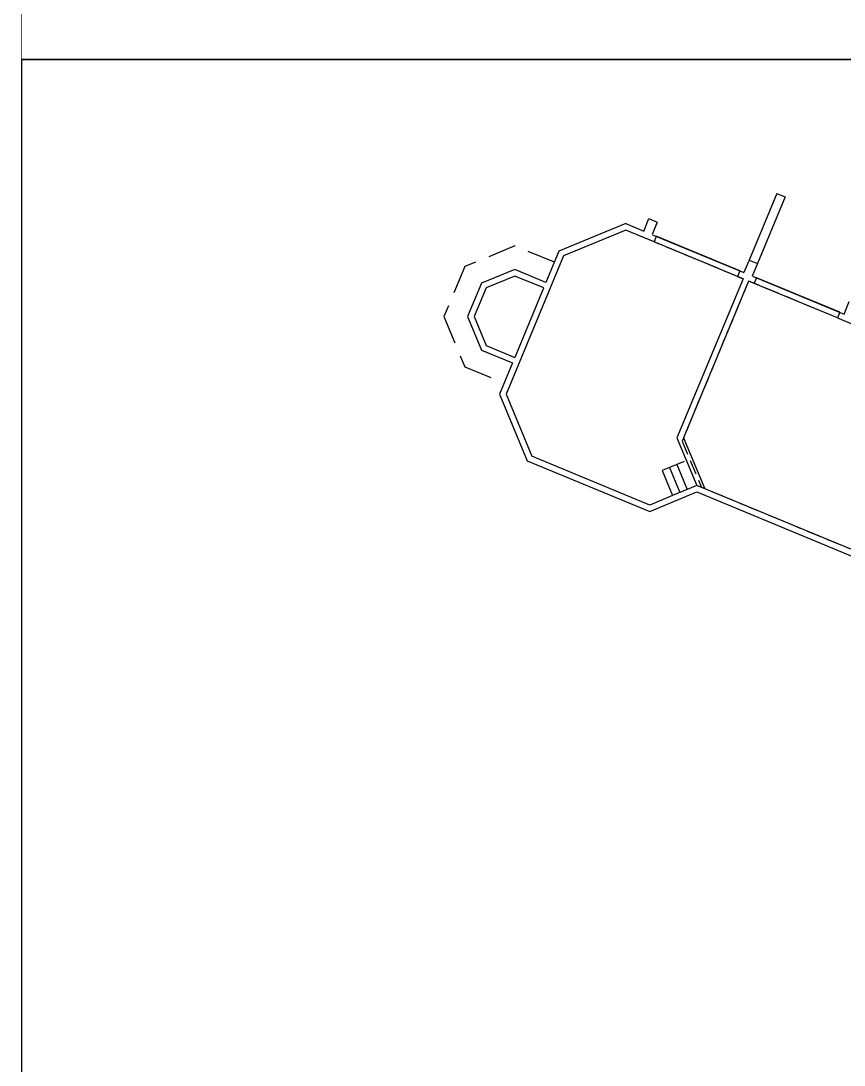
# Model space of a CAD drawing. Extents: x -16 to 10076, y -1 to 10000.
# Drawn here: x -1 to 1093, y 1447 to 2835 of the extents above; entities that cross this region are included whole.
import ezdxf

# ---------------------------------------------------------------- set-up
doc = ezdxf.new("R2010")
doc.units = 0
doc.header["$MEASUREMENT"] = 0
doc.linetypes.add('HIDDEN', pattern=[0.375, 0.25, -0.125])
for name, color, linetype in [('B-FL JOISTS', 4, 'Continuous'), ('B-FOUNDATION', 3, 'Continuous'), ('B-STAIRS', 5, 'Continuous')]:
    doc.layers.add(name, color=color, linetype=linetype)
doc.layers.add('Viewport', color=42, linetype='Continuous', plot=False)

msp = doc.modelspace()

# ---------------------------------------------------------------- linework, layer by layer
at = {"layer": 'B-FL JOISTS', "linetype": 'HIDDEN', "ltscale": 150}
for p, q in [((655.12957, 2536.1211), (588.58771, 2508.55856)), ((707.71032, 2514.34143), (655.12957, 2536.1211)), ((588.58771, 2508.55856), (561.02517, 2442.0167)), ((561.02517, 2442.0167), (588.58771, 2375.47484)), ((588.58771, 2375.47484), (641.13967, 2353.70711))]:
    msp.add_line(p, q, dxfattribs=at)
at = {"layer": 'B-FOUNDATION', "ltscale": 50}
for p, q in [((1003.18417, 2605.86424), (966.42538, 2517.182)), ((954.01532, 2502.91502), (843.161, 2548.86414)), ((966.42538, 2517.182), (959.53784, 2500.5655)), ((958.34352, 2492.46097), (870.64297, 2280.87944)), ((958.34352, 2492.46097), (870.64297, 2280.87944)), ((1087.04287, 2447.7751), (976.18855, 2493.72422))]:
    msp.add_line(p, q, dxfattribs=at)
at = {"layer": 'B-FOUNDATION', "ltscale": 75}
for p, q in [((1014.2808, 2601.29636), (977.52376, 2512.61831)), ((802.51425, 2565.71221), (713.79058, 2528.98895)), ((802.51205, 2557.05311), (719.91188, 2522.8644)), ((840.09773, 2541.47385), (802.51205, 2557.05311)), ((802.51314, 2565.7139), (826.59668, 2555.73127)), ((837.91462, 2550.92462), (959.61641, 2500.59459)), ((843.161, 2548.86414), (840.09773, 2541.47385)), ((841.055, 2543.78331), (840.09773, 2541.47385)), ((958.34352, 2492.46097), (840.09773, 2541.47385)), ((713.79058, 2528.98895), (696.60699, 2487.53564)), ((719.91188, 2522.8644), (643.70409, 2339.02239)), ((954.01532, 2502.91502), (950.95204, 2495.52473)), ((977.52376, 2512.61831), (970.62181, 2495.96706)), ((965.7338, 2489.39769), (879.30417, 2280.88229)), ((951.90932, 2497.8342), (950.95204, 2495.52473)), ((950.95204, 2495.52473), (958.34352, 2492.46097)), ((973.12528, 2486.33393), (965.7338, 2489.39769)), ((1083.97959, 2440.38482), (965.7338, 2489.39769)), ((970.94217, 2495.7847), (1092.64396, 2445.45467)), ((976.18855, 2493.72422), (973.12528, 2486.33393)), ((974.08255, 2488.64339), (973.12528, 2486.33393)), ((693.47885, 2479.98936), (655.30094, 2387.88983)), ((1087.04287, 2447.7751), (1083.97959, 2440.38482)), ((1084.93687, 2442.69428), (1083.97959, 2440.38482)), ((1083.97959, 2440.38482), (1106.15283, 2431.19401)), ((1083.97959, 2440.38482), (1106.15283, 2431.19401)), ((652.23749, 2380.49962), (635.04491, 2339.02461)), ((635.04491, 2339.02461), (671.76897, 2250.30353)), ((643.70409, 2339.02239), (677.89012, 2256.4329)), ((870.64297, 2280.87944), (896.91941, 2217.60536)), ((879.30417, 2280.88229), (907.45605, 2213.23792)), ((671.76897, 2250.30353), (834.36613, 2182.91358)), ((834.36774, 2191.57293), (677.89012, 2256.4329)), ((834.36613, 2182.91358), (896.92559, 2208.94278)), ((896.91941, 2217.60536), (864.81368, 2204.24376)), ((1113.50204, 2127.83185), (896.91941, 2217.60536)), ((896.92559, 2208.94278), (1113.49992, 2119.17272)), ((864.81368, 2204.24376), (834.36774, 2191.57293)), ((864.81368, 2204.24376), (834.36774, 2191.57293))]:
    msp.add_line(p, q, dxfattribs=at)
at = {"layer": 'B-FOUNDATION', "ltscale": 1.5}
for p, q in [((1003.17072, 2605.83179), (1014.2696, 2601.26932)), ((826.6497, 2555.69574), (833.42283, 2572.37061)), ((833.42283, 2572.37061), (844.51403, 2567.81214)), ((844.49875, 2567.75087), (837.66518, 2551.12722)), ((966.42488, 2517.18078), (977.52376, 2512.61831)), ((1092.54808, 2445.38382), (1099.44991, 2462.03479))]:
    msp.add_line(p, q, dxfattribs=at)
at = {"layer": 'B-FOUNDATION', "linetype": 'Continuous', "ltscale": 75}
for p, q in [((802.51205, 2557.05311), (719.91188, 2522.8644)), ((840.09773, 2541.47385), (802.51205, 2557.05311)), ((719.91188, 2522.8644), (643.70409, 2339.02239)), ((643.70409, 2339.02239), (677.89012, 2256.4329)), ((834.36774, 2191.57293), (677.89012, 2256.4329))]:
    msp.add_line(p, q, dxfattribs=at)
at = {"layer": 'B-FOUNDATION', "linetype": 'HIDDEN', "ltscale": 75}
for p, q in [((950.95204, 2495.52473), (840.09773, 2541.47385)), ((965.7338, 2489.39769), (877.50978, 2276.55324)), ((1083.97959, 2440.38482), (973.12528, 2486.33393)), ((877.50978, 2276.55324), (903.11037, 2215.0392)), ((896.91941, 2217.60536), (864.81368, 2204.24376)), ((1113.50204, 2127.83185), (896.91941, 2217.60536))]:
    msp.add_line(p, q, dxfattribs=at)
at = {"layer": 'B-FOUNDATION', "ltscale": 25}
for p, q in [((655.12957, 2504.73172), (610.78335, 2486.36292)), ((655.12957, 2504.73172), (610.78335, 2486.36292)), ((696.6125, 2487.54893), (655.12957, 2504.73172)), ((696.6125, 2487.54893), (655.12957, 2504.73172)), ((610.78335, 2486.36292), (592.41455, 2442.0167)), ((610.78335, 2486.36292), (592.41455, 2442.0167)), ((655.12957, 2496.07258), (616.90628, 2480.23998)), ((655.12957, 2496.07258), (616.90628, 2480.23998)), ((693.54905, 2480.15872), (655.12957, 2496.07258)), ((693.54905, 2480.15872), (655.12957, 2496.07258)), ((616.90628, 2480.23998), (601.07368, 2442.0167)), ((616.90628, 2480.23998), (601.07368, 2442.0167)), ((592.41455, 2442.0167), (610.78335, 2397.67048)), ((592.41455, 2442.0167), (610.78335, 2397.67048)), ((601.07368, 2442.0167), (616.90628, 2403.79342)), ((601.07368, 2442.0167), (616.90628, 2403.79342)), ((616.90628, 2403.79342), (655.30094, 2387.88983)), ((616.90628, 2403.79342), (655.30094, 2387.88983)), ((610.78335, 2397.67048), (652.23749, 2380.49962)), ((610.78335, 2397.67048), (652.23749, 2380.49962))]:
    msp.add_line(p, q, dxfattribs=at)
at = {"layer": 'B-STAIRS', "linetype": 'Continuous', "ltscale": 50}
msp.add_line((880.1723, 2249.50613), (851.05537, 2237.53625), dxfattribs=at)
at = {"layer": 'B-STAIRS', "linetype": 'Continuous', "ltscale": 25}
for p, q in [((851.05537, 2237.53625), (864.81368, 2204.24376)), ((860.75939, 2241.54649), (874.50771, 2208.27817)), ((870.46341, 2245.55673), (884.20174, 2212.31258))]:
    msp.add_line(p, q, dxfattribs=at)
at = {"layer": 'Viewport', "const_width": 1}
msp.add_lwpolyline([(0, 0), (9999, 0), (9999, 9999), (0, 9999)], close=True, dxfattribs=at)
at = {"layer": 'Viewport'}
msp.add_lwpolyline([(0, 0, 2, 2, 0), (0, 2784, 2, 2, 0), (3936, 2784, 2, 2, 0), (3936, 0, 2, 2, 0), (0, 0, 0, 0, 0)], format="xyseb", dxfattribs=at)

doc.saveas('drawing.dxf')
